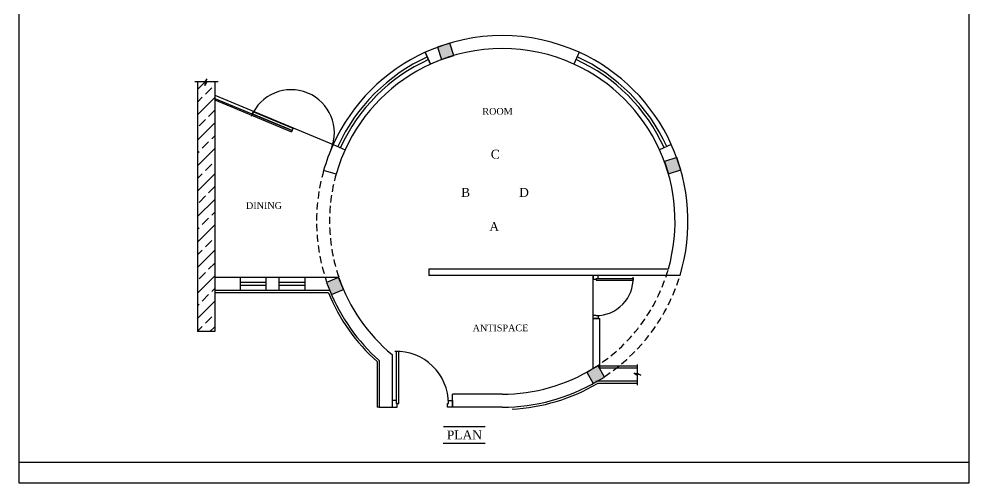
# Model space of a CAD drawing. Extents: x -87 to 3795, y -1857 to 1499.
# Drawn here: x 533 to 1193, y -187 to 135 of the extents above; entities that cross this region are included whole.
import ezdxf
from ezdxf.enums import TextEntityAlignment as Align

# ---------------------------------------------------------------- set-up
doc = ezdxf.new("R2010")
doc.units = 0
doc.header["$LTSCALE"] = 20
doc.header["$MEASUREMENT"] = 0
doc.linetypes.add('HIDDEN', pattern=[0.375, 0.25, -0.125])
doc.layers.get('0').update_dxf_attribs({"linetype": 'CONTINUOUS'})
for name, color, linetype in [('border', 230, 'CONTINUOUS'), ('COLUMN', 31, 'CONTINUOUS'), ('DOOR', 1, 'CONTINUOUS'), ('glass', 4, 'CONTINUOUS'), ('HATCH', 8, 'CONTINUOUS'), ('TEXTS', 2, 'CONTINUOUS'), ('wall', 13, 'CONTINUOUS'), ('window', 4, 'CONTINUOUS'), ('window sill', 5, 'CONTINUOUS')]:
    doc.layers.add(name, color=color, linetype=linetype)
doc.layers.add('correct', color=230, linetype='CONTINUOUS', plot=False)
doc.styles.add('STYLE1', font='times_2.ttf')

# ---------------------------------------------------------------- blocks, each defined once
blk = doc.blocks.new('DR1H902')
at = {"color": 0}
for p, q in [((-0.5, 0), (-0.5, 1)), ((-0.5, 1), (-0.45, 1)), ((-0.45, 0), (-0.45, 1)), ((-0.5, 0), (-0.45, 0))]:
    blk.add_line(p, q, dxfattribs=at)
blk.add_arc((-0.5, 0), 1, 0, 91.707, dxfattribs=at)
blk = doc.blocks.new('A$C3B4262AC')
at = {"layer": 'DOOR'}
for p, q in [((0, 4), (0, 0)), ((2.5, 4), (0, 4)), ((0, 0), (3, 0)), ((2.5, 2.25), (2.5, 4)), ((3, 2.25), (2.5, 2.25)), ((3, 0), (3, 2.25))]:
    blk.add_line(p, q, dxfattribs=at)
blk = doc.blocks.new('A$C1F9E242A')
blk.add_blockref('A$C3B4262AC', (0, 0))
at = {"xscale": -1}
blk.add_blockref('A$C3B4262AC', (36, 0), dxfattribs=at)
at = {"layer": 'DOOR', "xscale": -31, "yscale": 31, "zscale": 68.88888888888889}
blk.add_blockref('DR1H902', (18, 2.25), dxfattribs=at)
blk = doc.blocks.new('*U18')
at = {"xscale": 1.333333333333333, "yscale": 1.333333333333333, "zscale": 1.333333333333333}
blk.add_blockref('A$C1F9E242A', (-44.04, -5.39), dxfattribs=at)
blk = doc.blocks.new('DR1H1802')
at = {"color": 0}
for p, q in [((-0.5, 0.1125), (-1.5, 0.1125)), ((-1.5, 0.0625), (-1.5, 0.1125)), ((-0.5, 0.0625), (-1.5, 0.0625)), ((-0.5, 0.0625), (-0.5, 0.1125)), ((-0.5, 0.09375), (-0.5, 0.09375))]:
    blk.add_line(p, q, dxfattribs=at)
blk.add_arc((-0.5, 0), 1, 0, 180, dxfattribs=at)

msp = doc.modelspace()

# ---------------------------------------------------------------- hatches: boundary and pattern name
at = {"layer": 'HATCH'}
for points in [[(823.81, 115.59), (826.65, 107.05), (835.19, 109.89), (832.35, 118.43)], [(981.44, 36.18), (984.22, 27.62), (992.78, 30.41), (989.99, 38.96)], [(746.83, -47.7), (750.22, -56.03), (758.55, -52.64), (755.16, -44.31)], [(927.57, -109.94), (931.87, -117.85), (939.77, -113.55), (935.47, -105.64)]]:
    msp.add_hatch(color=256, dxfattribs=at).paths.add_polyline_path(points)
h = msp.add_hatch(dxfattribs=at)
h.set_pattern_fill('ANSI33', color=256, scale=50, style=0)
h.set_pattern_definition([(45, (-95159.148, 73091.811), (-8.8388348, 8.8388348), []), (45, (-95150.31, 73091.811), (-8.8388348, 8.8388348), [6.25, -3.125])])
h.paths.add_polyline_path([(662.14, 91.63), (657.16, 91.63), (657.16, -81.81), (669.16, -81.81), (669.16, 91.61), (663.62, 91.61), (662.13, 89.12), (663.56, 93.73)])

# ---------------------------------------------------------------- linework, layer by layer
for p, q in [((669.16, 82.27), (751.44, 48.19)), ((932.04, -72.81), (932.04, -42.81)), ((748.08, -54.81), (669.16, -54.81)), ((781.83, -102.57), (781.83, -134.31)), ((962.52, -105.81), (936.54, -105.81)), ((962.51, -117.81), (934.96, -117.81)), ((783.33, -134.31), (781.83, -134.31))]:
    msp.add_line(p, q)
for points in [[(671.48, 91.61), (663.62, 91.61), (662.13, 89.12), (663.56, 93.73), (662.14, 91.63), (655.29, 91.63)], [(962.52, -104.67), (962.52, -110.65), (965.01, -112.14), (960.41, -110.71), (962.51, -112.13), (962.51, -118.98)]]:
    msp.add_lwpolyline(points)
for radius, start, end in [(129, 114.4991, 155.5009), (129, 24.4991, 65.5009), (120, 114.4991, 155.5009), (120, 24.4991, 65.5009), (130.5, 202.29097, 228.18969), (130.5, 272.9649, 300.45032)]:
    msp.add_arc((868.83, -5.31), radius, start, end)
at = {"linetype": 'HIDDEN'}
for radius, start, end in [(129, 164.12783, 198.96557), (120, 164.12783, 198.96557), (120, 301.78833, 344.03799), (129, 303.29065, 343.10027)]:
    msp.add_arc((868.83, -5.31), radius, start, end, dxfattribs=at)
at = {"layer": 'border', "lineweight": -2}
msp.add_line((533.16, -172.36), (1192.97, -172.36), dxfattribs=at)
at = {"layer": 'COLUMN'}
for points in [[(826.65, 107.05), (835.19, 109.89), (832.35, 118.43), (823.81, 115.59)], [(984.22, 27.62), (992.78, 30.41), (989.99, 38.96), (981.44, 36.18)], [(750.22, -56.03), (758.55, -52.64), (755.16, -44.31), (746.83, -47.7)], [(931.87, -117.85), (939.77, -113.55), (935.47, -105.64), (927.57, -109.94)]]:
    msp.add_lwpolyline(points, close=True, dxfattribs=at)
at = {"layer": 'correct', "color": 3}
msp.add_lwpolyline([(533.16, -186.92), (1192.97, -186.92), (1192.97, 666.94), (533.16, 666.94)], close=True, dxfattribs=at)
at = {"layer": 'glass'}
for p, q in [((669.16, 80.11), (722.9, 57.84)), ((669.16, 79.02), (722.51, 56.92))]:
    msp.add_line(p, q, dxfattribs=at)
msp.add_arc((868.83, -5.31), 159, 156.59909, 156.95947, dxfattribs=at)
at = {"layer": 'TEXTS'}
for p, q in [((827.99, -147.8), (856.92, -147.8)), ((827.85, -159.38), (856.92, -159.38))]:
    msp.add_line(p, q, dxfattribs=at)
at = {"layer": 'wall'}
for p, q in [((815.33, 112.08), (819.07, 103.89)), ((819.07, 103.89), (815.33, 112.08)), ((922.32, 112.08), (918.59, 103.89)), ((657.16, 91.63), (657.16, -81.81)), ((669.16, 91.61), (669.16, -81.81)), ((751.44, 48.19), (759.63, 44.46)), ((986.21, 48.19), (978.02, 44.46)), ((753.4, 27.51), (744.75, 29.98)), ((817.8, -38.31), (817.8, -42.81)), ((817.8, -38.31), (984.2, -38.31)), ((686.67, -44.31), (669.07, -44.31)), ((686.67, -44.31), (686.67, -53.31)), ((704.67, -44.31), (704.67, -53.31)), ((713.67, -44.31), (704.67, -44.31)), ((713.67, -44.31), (713.67, -53.31)), ((731.67, -44.31), (731.67, -53.31)), ((755.34, -44.31), (731.67, -44.31)), ((992.26, -42.81), (817.8, -42.81)), ((686.67, -53.31), (669.16, -53.31)), ((713.67, -53.31), (704.67, -53.31)), ((749.09, -53.31), (731.67, -53.31)), ((932.04, -72.81), (936.54, -72.81)), ((932.04, -107.31), (932.04, -72.81)), ((936.54, -107.31), (936.54, -72.81)), ((669.16, -81.81), (657.16, -81.81)), ((792.33, -97.76), (792.33, -134.31)), ((783.33, -101.9), (783.33, -134.31)), ((962.52, -107.31), (936.54, -107.31)), ((962.51, -116.31), (934.55, -116.31)), ((868.85, -125.31), (834.33, -125.31)), ((834.33, -134.31), (834.33, -125.31)), ((783.33, -134.31), (792.33, -134.31)), ((868.85, -134.31), (834.33, -134.31))]:
    msp.add_line(p, q, dxfattribs=at)
for radius, start, end in [(129, 65.5009, 114.4991), (120, 65.5009, 114.4991), (129, 155.50049, 164.12783), (129, 343.10027, 24.4991), (120, 155.50049, 164.12783), (120, 344.03799, 24.4991), (120, 198.96557, 230.39435), (129, 201.84476, 228.48694), (120, 269.9908, 301.78833), (129, 269.99113, 300.63116)]:
    msp.add_arc((868.83, -5.31), radius, start, end, dxfattribs=at)
at = {"layer": 'window'}
for p, q in [((704.67, -47.81), (686.67, -47.81)), ((704.67, -49.81), (686.67, -49.81)), ((731.67, -47.81), (713.67, -47.81)), ((731.67, -49.81), (713.67, -49.81))]:
    msp.add_line(p, q, dxfattribs=at)
for radius, start, end in [(125.5, 114.4991, 155.5009), (123.5, 114.4991, 155.5009), (123.5, 24.4991, 65.5009), (125.5, 24.4991, 65.5009)]:
    msp.add_arc((868.83, -5.31), radius, start, end, dxfattribs=at)
at = {"layer": 'window sill'}
for p, q in [((704.67, -44.31), (686.67, -44.31)), ((731.67, -44.31), (713.67, -44.31)), ((704.67, -53.31), (686.67, -53.31)), ((731.67, -53.31), (713.67, -53.31))]:
    msp.add_line(p, q, dxfattribs=at)

# ---------------------------------------------------------------- block references
at = {"layer": 'DOOR', "xscale": -0.625, "yscale": 0.625, "zscale": 0.625, "rotation": 270}
msp.add_blockref('*U18', (935.41, -45.28), dxfattribs=at)
at = {"layer": 'DOOR', "xscale": -0.875, "yscale": 0.875, "zscale": 0.875}
msp.add_blockref('*U18', (795.79, -129.59), dxfattribs=at)
at = {"layer": 'glass', "xscale": 29.98128367759346, "yscale": 29.98128367759346, "zscale": 66.62507483909657, "rotation": 337.4999999996886}
msp.add_blockref('DR1H1802', (736.04, 50.38), dxfattribs=at)

# ---------------------------------------------------------------- texts
at = {"layer": 'TEXTS', "style": 'STYLE1'}
for s, height, p in [('ROOM', 4.649, (854.97, 68.76)), ('DINING', 4.649, (690.84, 3.34)), ('ANTISPACE', 4.649, (848.25, -81.67)), ('PLAN', 6.199, (830.29, -156.69))]:
    msp.add_text(s, height=height, rotation=0.20841, dxfattribs=at).set_placement(p)
for s, p in [('C', (863.96, 38.26)), ('B', (843.33, 11.72)), ('D', (883.87, 11.72)), ('A', (863.2, -12.02))]:
    msp.add_text(s, height=6.2, rotation=359.79159, dxfattribs=at).set_placement(p, align=Align.CENTER)

doc.saveas('drawing.dxf')
